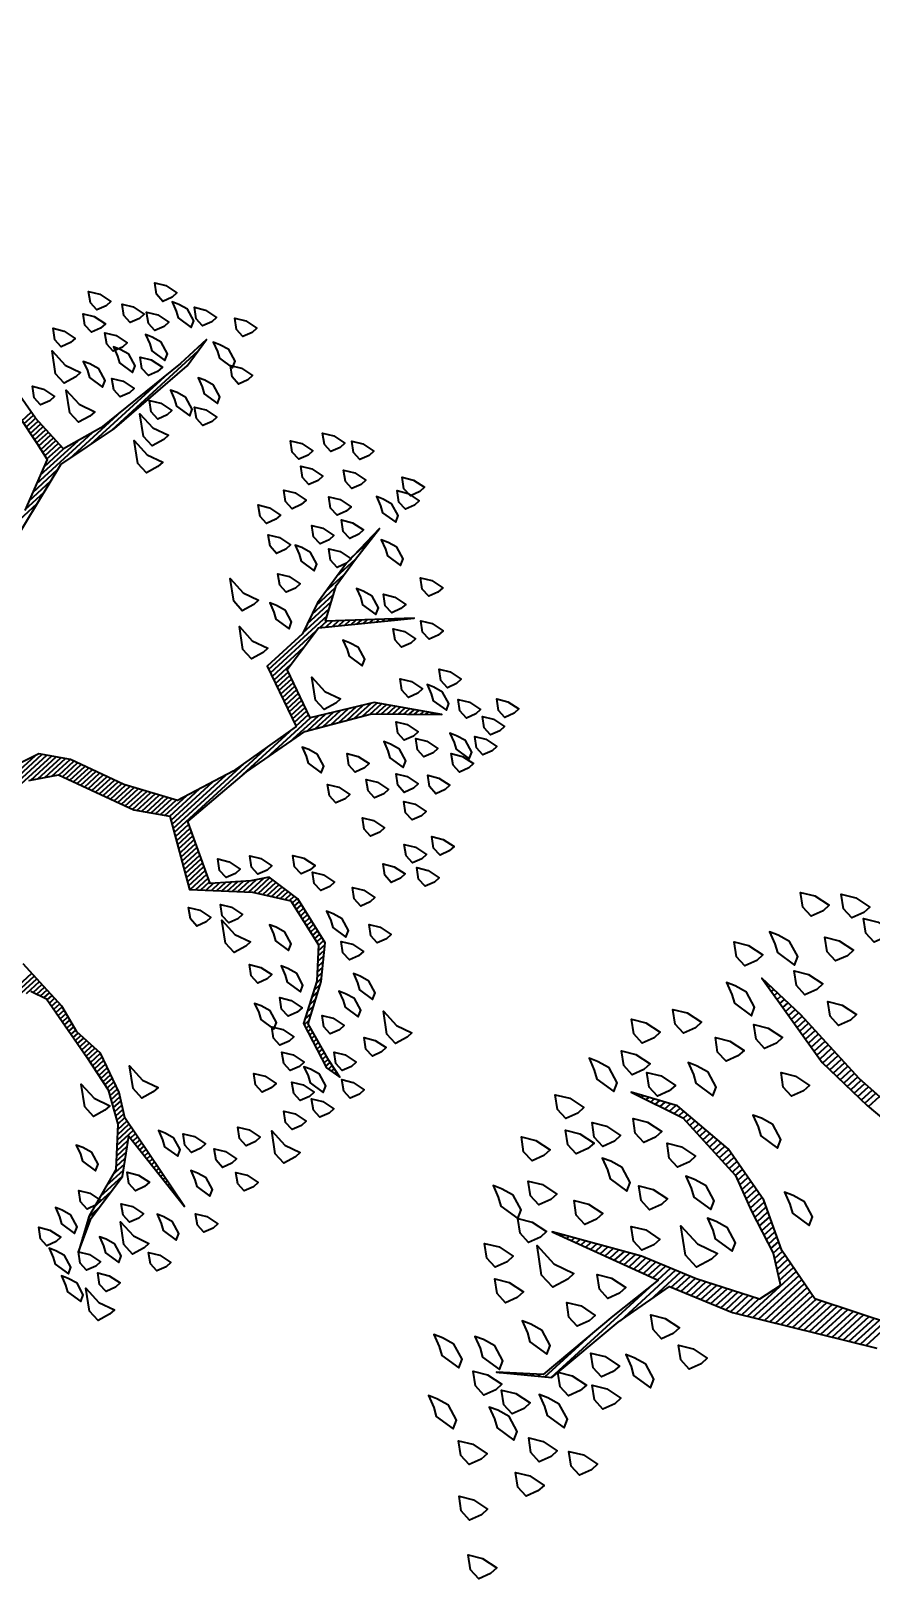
# Model space of a CAD drawing. Header units: metres. Extents: x 2 to 659295185, y -28 to 1124222152.
# Drawn here: x 654978.5 to 654989.59, y 1123113.89 to 1123134.5 of the extents above; entities that cross this region are included whole.
import ezdxf

# ---------------------------------------------------------------- set-up
doc = ezdxf.new("R2010")
doc.units = ezdxf.units.M
doc.header["$MEASUREMENT"] = 0
doc.layers.get('0').update_dxf_attribs({"linetype": 'CONTINUOUS'})
doc.layers.add('Arboles', color=3, linetype='CONTINUOUS')
doc.layers.add('LIMITE 2017 IGVSB', color=7, linetype='CONTINUOUS', lineweight=120)
doc.styles.get("Standard").update_dxf_attribs({"font": 'tahoma.ttf'})
doc.dimstyles.new('ISO-25', dxfattribs={"dimtxt": 2.5, "dimasz": 2.5, "dimexe": 1.25, "dimexo": 0.625, "dimtad": 1, "dimtxsty": 'Standard', "dimcen": 2.5, "dimadec": 0, "dimazin": 0, "dimtfac": 1, "dimtmove": 0, "dimatfit": 3, "dimfxl": 1, "dimarcsym": 0})

# ---------------------------------------------------------------- blocks, each defined once
blk = doc.blocks.new('*X2402')
at = {"color": 0}
for p, q in [((17.5775, 17.92), (17.578, 17.92)), ((17.5814, 17.91), (17.584, 17.91)), ((17.5852, 17.9), (17.59, 17.9)), ((17.9321, 17.9), (17.9348, 17.9)), ((17.9333, 17.91), (17.9341, 17.91)), ((17.5891, 17.89), (17.596, 17.89)), ((17.5929, 17.88), (17.602, 17.88)), ((17.5967, 17.87), (17.608, 17.87)), ((17.9285, 17.87), (17.9371, 17.87)), ((17.9297, 17.88), (17.9364, 17.88)), ((17.9309, 17.89), (17.9356, 17.89)), ((17.6006, 17.86), (17.614, 17.86)), ((17.6044, 17.85), (17.62, 17.85)), ((17.6083, 17.84), (17.626, 17.84)), ((17.6121, 17.83), (17.6285, 17.83)), ((17.9237, 17.83), (17.9402, 17.83)), ((17.9249, 17.84), (17.9395, 17.84)), ((17.9261, 17.85), (17.9387, 17.85)), ((17.9273, 17.86), (17.9379, 17.86)), ((17.2621, 17.82), (17.2622, 17.82)), ((17.2663, 17.81), (17.2685, 17.81)), ((17.2706, 17.8), (17.2748, 17.8)), ((17.616, 17.82), (17.6298, 17.82)), ((17.6191, 17.81), (17.631, 17.81)), ((17.6191, 17.8), (17.6323, 17.8)), ((17.9201, 17.8), (17.9423, 17.8)), ((17.9213, 17.81), (17.9418, 17.81)), ((17.9225, 17.82), (17.941, 17.82)), ((17.2748, 17.79), (17.2811, 17.79)), ((17.279, 17.78), (17.2874, 17.78)), ((17.2832, 17.77), (17.2937, 17.77)), ((17.6191, 17.79), (17.6335, 17.79)), ((17.6191, 17.78), (17.6348, 17.78)), ((17.6191, 17.77), (17.636, 17.77)), ((17.9165, 17.77), (17.9423, 17.77)), ((17.9177, 17.78), (17.9423, 17.78)), ((17.9189, 17.79), (17.9423, 17.79)), ((17.2875, 17.76), (17.3001, 17.76)), ((17.2917, 17.75), (17.3064, 17.75)), ((17.2959, 17.74), (17.3127, 17.74)), ((17.6191, 17.76), (17.6373, 17.76)), ((17.6191, 17.75), (17.6385, 17.75)), ((17.6191, 17.74), (17.6398, 17.74)), ((17.9129, 17.74), (17.9423, 17.74)), ((17.9141, 17.75), (17.9423, 17.75)), ((17.9153, 17.76), (17.9423, 17.76)), ((17.3002, 17.73), (17.319, 17.73)), ((17.3044, 17.72), (17.3253, 17.72)), ((17.3086, 17.71), (17.3316, 17.71)), ((17.3129, 17.7), (17.3379, 17.7)), ((17.6191, 17.73), (17.641, 17.73)), ((17.6191, 17.72), (17.6423, 17.72)), ((17.6191, 17.71), (17.6435, 17.71)), ((17.6191, 17.7), (17.6445, 17.7)), ((17.9083, 17.7), (17.9423, 17.7)), ((17.9093, 17.71), (17.9423, 17.71)), ((17.9105, 17.72), (17.9423, 17.72)), ((17.9117, 17.73), (17.9423, 17.73)), ((16.9852, 17.68), (16.9856, 17.68)), ((16.9942, 17.67), (16.9956, 17.67)), ((17.3171, 17.69), (17.3443, 17.69)), ((17.3213, 17.68), (17.3506, 17.68)), ((17.3256, 17.67), (17.3569, 17.67)), ((17.6191, 17.69), (17.6431, 17.69)), ((17.6191, 17.68), (17.6418, 17.68)), ((17.6191, 17.67), (17.6405, 17.67)), ((17.909, 17.69), (17.9423, 17.69)), ((17.9097, 17.68), (17.9423, 17.68)), ((17.9103, 17.67), (17.9423, 17.67)), ((17.0032, 17.66), (17.0056, 17.66)), ((17.0122, 17.65), (17.0156, 17.65)), ((17.0212, 17.64), (17.0256, 17.64)), ((17.3298, 17.66), (17.3632, 17.66)), ((17.334, 17.65), (17.368, 17.65)), ((17.3382, 17.64), (17.3727, 17.64)), ((17.6157, 17.64), (17.6365, 17.64)), ((17.619, 17.65), (17.6378, 17.65)), ((17.6191, 17.66), (17.6391, 17.66)), ((17.911, 17.66), (17.9423, 17.66)), ((17.9117, 17.65), (17.9423, 17.65)), ((17.9123, 17.64), (17.9423, 17.64)), ((17.0302, 17.63), (17.0356, 17.63)), ((17.0392, 17.62), (17.0456, 17.62)), ((17.0482, 17.61), (17.1861, 17.61)), ((17.3425, 17.63), (17.3773, 17.63)), ((17.3467, 17.62), (17.3819, 17.62)), ((17.3509, 17.61), (17.3865, 17.61)), ((17.6057, 17.61), (17.6325, 17.61)), ((17.6091, 17.62), (17.6338, 17.62)), ((17.6124, 17.63), (17.6351, 17.63)), ((17.913, 17.63), (17.9423, 17.63)), ((17.9137, 17.62), (17.9428, 17.62)), ((17.9143, 17.61), (17.9438, 17.61)), ((17.0572, 17.6), (17.3444, 17.6)), ((17.2417, 17.59), (17.3957, 17.59)), ((17.3167, 17.58), (17.4003, 17.58)), ((17.3552, 17.6), (17.3911, 17.6)), ((17.5957, 17.58), (17.6285, 17.58)), ((17.5991, 17.59), (17.6298, 17.59)), ((17.6024, 17.6), (17.6311, 17.6)), ((17.915, 17.6), (17.9448, 17.6)), ((17.9157, 17.59), (17.9459, 17.59)), ((17.9163, 17.58), (17.9469, 17.58)), ((17.3657, 17.57), (17.405, 17.57)), ((17.3704, 17.56), (17.4096, 17.56)), ((17.3751, 17.55), (17.4142, 17.55)), ((17.3797, 17.54), (17.4197, 17.54)), ((17.5844, 17.54), (17.6136, 17.54)), ((17.5872, 17.55), (17.6178, 17.55)), ((17.5899, 17.56), (17.6219, 17.56)), ((17.5926, 17.57), (17.6261, 17.57)), ((17.9172, 17.57), (17.9479, 17.57)), ((17.3844, 17.53), (17.4254, 17.53)), ((17.3891, 17.52), (17.4311, 17.52)), ((17.3937, 17.51), (17.4369, 17.51)), ((17.5762, 17.51), (17.6011, 17.51)), ((17.579, 17.52), (17.6053, 17.52)), ((17.5817, 17.53), (17.6094, 17.53)), ((17.3984, 17.5), (17.4426, 17.5)), ((17.4031, 17.49), (17.4483, 17.49)), ((17.4077, 17.48), (17.454, 17.48)), ((17.568, 17.48), (17.5886, 17.48)), ((17.5708, 17.49), (17.5928, 17.49)), ((17.5735, 17.5), (17.5969, 17.5)), ((17.4124, 17.47), (17.4597, 17.47)), ((17.4171, 17.46), (17.4654, 17.46)), ((17.4217, 17.45), (17.4711, 17.45)), ((17.5509, 17.45), (17.582, 17.45)), ((17.5566, 17.46), (17.5834, 17.46)), ((17.5623, 17.47), (17.5849, 17.47)), ((17.4276, 17.44), (17.4769, 17.44)), ((17.4343, 17.43), (17.4826, 17.43)), ((17.441, 17.42), (17.5777, 17.42)), ((17.4476, 17.41), (17.5763, 17.41)), ((17.5394, 17.43), (17.5792, 17.43)), ((17.5452, 17.44), (17.5806, 17.44)), ((17.4543, 17.4), (17.5749, 17.4)), ((17.461, 17.39), (17.5734, 17.39)), ((17.4676, 17.38), (17.572, 17.38)), ((17.4743, 17.37), (17.5706, 17.37)), ((17.481, 17.36), (17.5692, 17.36)), ((17.4876, 17.35), (17.5695, 17.35)), ((17.4943, 17.34), (17.5751, 17.34)), ((17.501, 17.33), (17.5807, 17.33)), ((17.5076, 17.32), (17.5862, 17.32)), ((17.5143, 17.31), (17.5918, 17.31)), ((17.521, 17.3), (17.5973, 17.3)), ((17.5276, 17.29), (17.6029, 17.29)), ((17.5343, 17.28), (17.6084, 17.28)), ((17.541, 17.27), (17.614, 17.27)), ((17.5476, 17.26), (17.6195, 17.26)), ((17.5543, 17.25), (17.6251, 17.25)), ((17.561, 17.24), (17.6307, 17.24)), ((17.5676, 17.23), (17.6362, 17.23)), ((17.5743, 17.22), (17.6418, 17.22)), ((17.581, 17.21), (17.6473, 17.21)), ((18.5726, 17.09), (18.6069, 17.09)), ((18.5742, 17.1), (18.6082, 17.1)), ((18.5679, 17.06), (18.6056, 17.06)), ((18.5695, 17.07), (18.6056, 17.07)), ((18.571, 17.08), (18.6056, 17.08)), ((18.5632, 17.03), (18.6056, 17.03)), ((18.5647, 17.04), (18.6056, 17.04)), ((18.5663, 17.05), (18.6056, 17.05)), ((18.5582, 17), (18.6056, 17)), ((18.5598, 17.01), (18.6056, 17.01)), ((18.5615, 17.02), (18.6056, 17.02)), ((18.5125, 16.96), (18.6485, 16.96)), ((18.5353, 16.97), (18.6056, 16.97)), ((18.5548, 16.98), (18.6056, 16.98)), ((18.5565, 16.99), (18.6056, 16.99)), ((18.4439, 16.93), (18.523, 16.93)), ((18.4668, 16.94), (18.5567, 16.94)), ((18.4896, 16.95), (18.6918, 16.95)), ((18.6009, 16.94), (18.7864, 16.94)), ((18.6675, 16.93), (18.9464, 16.93)), ((18.3608, 16.91), (18.4555, 16.91)), ((18.4211, 16.92), (18.4892, 16.92)), ((18.7342, 16.92), (19.0449, 16.92)), ((17.8145, 16.42), (18.0006, 16.42)), ((17.8617, 16.41), (18.0157, 16.41)), ((17.8916, 16.4), (18.0232, 16.4)), ((17.9216, 16.39), (18.0307, 16.39)), ((17.9473, 16.38), (18.0382, 16.38)), ((17.9633, 16.37), (18.0457, 16.37)), ((17.9793, 16.36), (18.0532, 16.36)), ((17.9953, 16.35), (18.0607, 16.35)), ((18.0106, 16.34), (18.0651, 16.34)), ((18.0147, 16.33), (18.0692, 16.33)), ((18.0189, 16.32), (18.0733, 16.32)), ((18.0231, 16.31), (18.0774, 16.31)), ((18.0272, 16.3), (18.0816, 16.3)), ((18.0314, 16.29), (18.0857, 16.29)), ((18.0356, 16.28), (18.0898, 16.28)), ((18.0397, 16.27), (18.0939, 16.27)), ((18.0439, 16.26), (18.098, 16.26)), ((18.0481, 16.25), (18.1021, 16.25)), ((18.0522, 16.24), (18.1063, 16.24)), ((18.0564, 16.23), (18.1104, 16.23)), ((18.0606, 16.22), (18.1145, 16.22)), ((18.8615, 16.22), (18.9295, 16.22)), ((18.9115, 16.23), (18.9795, 16.23)), ((18.9759, 16.24), (19.0395, 16.24)), ((18.0647, 16.21), (18.1186, 16.21)), ((18.0689, 16.2), (18.1236, 16.2)), ((18.0731, 16.19), (18.1296, 16.19)), ((18.7691, 16.19), (18.8563, 16.19)), ((18.7941, 16.2), (18.873, 16.2)), ((18.8191, 16.21), (18.8896, 16.21)), ((18.0772, 16.18), (18.1356, 16.18)), ((18.0814, 16.17), (18.1416, 16.17)), ((18.0856, 16.16), (18.1476, 16.16)), ((18.6084, 16.16), (18.7734, 16.16)), ((18.6114, 16.17), (18.823, 16.17)), ((18.7441, 16.18), (18.8396, 16.18)), ((18.7869, 16.16), (18.812, 16.16)), ((18.0897, 16.15), (18.1536, 16.15)), ((18.0939, 16.14), (18.1596, 16.14)), ((18.1004, 16.13), (18.1656, 16.13)), ((18.5994, 16.13), (18.6461, 16.13)), ((18.6024, 16.14), (18.6667, 16.14)), ((18.6054, 16.15), (18.7201, 16.15)), ((18.8002, 16.15), (18.8237, 16.15)), ((18.8135, 16.14), (18.8354, 16.14)), ((18.8269, 16.13), (18.847, 16.13)), ((18.1082, 16.12), (18.1716, 16.12)), ((18.116, 16.11), (18.1776, 16.11)), ((18.1237, 16.1), (18.1836, 16.1)), ((18.5904, 16.1), (18.6367, 16.1)), ((18.5934, 16.11), (18.6398, 16.11)), ((18.5964, 16.12), (18.6429, 16.12)), ((18.8402, 16.12), (18.8587, 16.12)), ((18.8535, 16.11), (18.8704, 16.11)), ((18.8669, 16.1), (18.882, 16.1)), ((18.1315, 16.09), (18.1896, 16.09)), ((18.1393, 16.08), (18.1956, 16.08)), ((18.1471, 16.07), (18.2239, 16.07)), ((18.1549, 16.06), (18.2619, 16.06)), ((18.5784, 16.06), (18.6242, 16.06)), ((18.5814, 16.07), (18.6273, 16.07)), ((18.5844, 16.08), (18.6304, 16.08)), ((18.5874, 16.09), (18.6336, 16.09)), ((18.8802, 16.09), (18.8937, 16.09)), ((18.8935, 16.08), (18.9054, 16.08)), ((18.9069, 16.07), (18.917, 16.07)), ((18.9202, 16.06), (18.9287, 16.06)), ((18.1392, 16.03), (18.3946, 16.03)), ((18.1444, 16.04), (18.3379, 16.04)), ((18.1497, 16.05), (18.2999, 16.05)), ((18.5694, 16.03), (18.6148, 16.03)), ((18.5724, 16.04), (18.6179, 16.04)), ((18.5754, 16.05), (18.6211, 16.05)), ((18.9335, 16.05), (18.9404, 16.05)), ((18.9469, 16.04), (18.952, 16.04)), ((18.9602, 16.03), (18.9637, 16.03)), ((17.4698, 16), (17.6021, 16)), ((18.1235, 16), (18.173, 16)), ((18.1287, 16.01), (18.1773, 16.01)), ((18.1339, 16.02), (18.4746, 16.02)), ((18.3591, 16.01), (18.5546, 16.01)), ((18.4501, 16), (18.6064, 16)), ((18.5634, 16.01), (18.6086, 16.01)), ((18.5664, 16.02), (18.6117, 16.02)), ((18.9735, 16.02), (18.9754, 16.02)), ((18.9869, 16.01), (18.987, 16.01)), ((17.4591, 15.99), (17.6021, 15.99)), ((17.5206, 15.98), (17.6021, 15.98)), ((17.5556, 15.97), (17.6021, 15.97)), ((18.1077, 15.97), (18.1604, 15.97)), ((18.113, 15.98), (18.1646, 15.98)), ((18.1182, 15.99), (18.1688, 15.99)), ((18.5234, 15.99), (18.6244, 15.99)), ((18.5781, 15.98), (18.6424, 15.98)), ((18.5971, 15.97), (18.6604, 15.97)), ((17.5707, 15.96), (17.6021, 15.96)), ((17.5747, 15.95), (17.6021, 15.95)), ((17.5787, 15.94), (17.6021, 15.94)), ((17.5827, 15.93), (17.6021, 15.93)), ((18.0868, 15.93), (18.1436, 15.93)), ((18.092, 15.94), (18.1478, 15.94)), ((18.0973, 15.95), (18.152, 15.95)), ((18.1025, 15.96), (18.1562, 15.96)), ((18.6161, 15.96), (18.6784, 15.96)), ((18.6351, 15.95), (18.6964, 15.95)), ((18.6541, 15.94), (18.7144, 15.94)), ((18.6731, 15.93), (18.7324, 15.93)), ((17.5819, 15.9), (17.6021, 15.9)), ((17.5832, 15.91), (17.6021, 15.91)), ((17.5846, 15.92), (17.6021, 15.92)), ((18.0711, 15.9), (18.1309, 15.9)), ((18.0763, 15.91), (18.1351, 15.91)), ((18.0816, 15.92), (18.1394, 15.92)), ((18.6921, 15.92), (18.7504, 15.92)), ((18.7111, 15.91), (18.7628, 15.91)), ((18.7301, 15.9), (18.7704, 15.9)), ((17.5778, 15.87), (17.5996, 15.87)), ((17.5791, 15.88), (17.6018, 15.88)), ((17.5805, 15.89), (17.6021, 15.89)), ((18.0627, 15.88), (18.1225, 15.88)), ((18.0658, 15.89), (18.1267, 15.89)), ((18.0727, 15.87), (18.1183, 15.87)), ((18.7421, 15.89), (18.7781, 15.89)), ((18.7528, 15.88), (18.7857, 15.88)), ((18.7634, 15.87), (18.7934, 15.87)), ((17.5737, 15.84), (17.5929, 15.84)), ((17.575, 15.85), (17.5951, 15.85)), ((17.5764, 15.86), (17.5974, 15.86)), ((18.0827, 15.86), (18.1141, 15.86)), ((18.0927, 15.85), (18.1197, 15.85)), ((18.1027, 15.84), (18.1322, 15.84)), ((18.7741, 15.86), (18.801, 15.86)), ((18.7848, 15.85), (18.8087, 15.85)), ((18.7954, 15.84), (18.8163, 15.84)), ((17.5696, 15.81), (17.5863, 15.81)), ((17.5709, 15.82), (17.5885, 15.82)), ((17.5723, 15.83), (17.5907, 15.83)), ((18.1127, 15.83), (18.1447, 15.83)), ((18.1227, 15.82), (18.1572, 15.82)), ((18.1327, 15.81), (18.1697, 15.81)), ((18.8061, 15.83), (18.824, 15.83)), ((18.8168, 15.82), (18.8316, 15.82)), ((18.8274, 15.81), (18.8393, 15.81)), ((17.5641, 15.77), (17.5886, 15.77)), ((17.5655, 15.78), (17.5876, 15.78)), ((17.5669, 15.79), (17.5866, 15.79)), ((17.5682, 15.8), (17.5856, 15.8)), ((18.1427, 15.8), (18.1822, 15.8)), ((18.1527, 15.79), (18.1947, 15.79)), ((18.1627, 15.78), (18.2105, 15.78)), ((18.1727, 15.77), (18.2271, 15.77)), ((18.8381, 15.8), (18.8469, 15.8)), ((18.8488, 15.79), (18.8545, 15.79)), ((18.8594, 15.78), (18.8622, 15.78)), ((17.56, 15.74), (17.5916, 15.74)), ((17.5614, 15.75), (17.5906, 15.75)), ((17.5628, 15.76), (17.5896, 15.76)), ((18.182, 15.76), (18.2403, 15.76)), ((18.189, 15.75), (18.2422, 15.75)), ((18.196, 15.74), (18.244, 15.74)), ((17.5551, 15.71), (17.5906, 15.71)), ((17.5568, 15.72), (17.5936, 15.72)), ((17.5585, 15.73), (17.5926, 15.73)), ((18.203, 15.73), (18.2458, 15.73)), ((18.21, 15.72), (18.2476, 15.72)), ((18.217, 15.71), (18.2494, 15.71)), ((17.5501, 15.68), (17.5814, 15.68)), ((17.5518, 15.69), (17.5844, 15.69)), ((17.5535, 15.7), (17.5875, 15.7)), ((18.224, 15.7), (18.2512, 15.7)), ((18.231, 15.69), (18.2531, 15.69)), ((18.238, 15.68), (18.2549, 15.68)), ((17.5435, 15.64), (17.5691, 15.64)), ((17.5451, 15.65), (17.5721, 15.65)), ((17.5468, 15.66), (17.5752, 15.66)), ((17.5485, 15.67), (17.5783, 15.67)), ((18.2329, 15.64), (18.2515, 15.64)), ((18.2348, 15.65), (18.2534, 15.65)), ((18.2367, 15.66), (18.2553, 15.66)), ((18.2385, 15.67), (18.2567, 15.67)), ((17.5302, 15.61), (17.5598, 15.61)), ((17.5352, 15.62), (17.5629, 15.62)), ((17.5402, 15.63), (17.566, 15.63)), ((18.2273, 15.61), (18.2459, 15.61)), ((18.2292, 15.62), (18.2478, 15.62)), ((18.231, 15.63), (18.2497, 15.63)), ((17.5152, 15.58), (17.5429, 15.58)), ((17.5202, 15.59), (17.5486, 15.59)), ((17.5252, 15.6), (17.5543, 15.6)), ((18.2217, 15.58), (18.2403, 15.58)), ((18.2235, 15.59), (18.2422, 15.59)), ((18.2254, 15.6), (18.244, 15.6)), ((17.5002, 15.55), (17.5257, 15.55)), ((17.5052, 15.56), (17.5315, 15.56)), ((17.5102, 15.57), (17.5372, 15.57)), ((18.216, 15.55), (18.2347, 15.55)), ((18.2179, 15.56), (18.2365, 15.56)), ((18.2198, 15.57), (18.2384, 15.57)), ((17.4703, 15.52), (17.5211, 15.52)), ((17.4803, 15.53), (17.5226, 15.53)), ((17.4903, 15.54), (17.5241, 15.54)), ((18.1932, 15.52), (18.2171, 15.52)), ((18.2032, 15.53), (18.2284, 15.53)), ((18.2132, 15.54), (18.2328, 15.54)), ((17.4303, 15.48), (17.4661, 15.48)), ((17.4403, 15.49), (17.4786, 15.49)), ((17.4503, 15.5), (17.4911, 15.5)), ((17.4603, 15.51), (17.5196, 15.51)), ((17.4981, 15.48), (17.515, 15.48)), ((17.4988, 15.49), (17.5165, 15.49)), ((17.4996, 15.5), (17.5181, 15.5)), ((18.1532, 15.48), (18.1721, 15.48)), ((18.1632, 15.49), (18.1834, 15.49)), ((18.1732, 15.5), (18.1946, 15.5)), ((18.1832, 15.51), (18.2059, 15.51)), ((17.368, 15.45), (17.4286, 15.45)), ((17.4, 15.46), (17.4411, 15.46)), ((17.4203, 15.47), (17.4536, 15.47)), ((17.496, 15.45), (17.5105, 15.45)), ((17.4967, 15.46), (17.512, 15.46)), ((17.4974, 15.47), (17.5135, 15.47)), ((18.1066, 15.45), (18.1297, 15.45)), ((18.1238, 15.46), (18.1468, 15.46)), ((18.1409, 15.47), (18.1609, 15.47)), ((17.2754, 15.42), (17.3128, 15.42)), ((17.304, 15.43), (17.3661, 15.43)), ((17.336, 15.44), (17.4161, 15.44)), ((17.4938, 15.42), (17.5059, 15.42)), ((17.4946, 15.43), (17.5074, 15.43)), ((17.4953, 15.44), (17.509, 15.44)), ((18.0552, 15.42), (18.0783, 15.42)), ((18.0723, 15.43), (18.0954, 15.43)), ((18.0895, 15.44), (18.1126, 15.44)), ((17.2254, 15.39), (17.2317, 15.39)), ((17.242, 15.4), (17.2517, 15.4)), ((17.2587, 15.41), (17.2717, 15.41)), ((17.4917, 15.39), (17.5014, 15.39)), ((17.4924, 15.4), (17.5029, 15.4)), ((17.4931, 15.41), (17.5044, 15.41)), ((18.038, 15.39), (18.0493, 15.39)), ((18.0407, 15.4), (18.0516, 15.4)), ((18.0433, 15.41), (18.0611, 15.41)), ((17.2087, 15.38), (17.2117, 15.38)), ((17.4896, 15.36), (17.4968, 15.36)), ((17.4903, 15.37), (17.4984, 15.37)), ((17.491, 15.38), (17.4999, 15.38)), ((18.03, 15.36), (18.0424, 15.36)), ((18.0327, 15.37), (18.0447, 15.37)), ((18.0353, 15.38), (18.047, 15.38)), ((17.4867, 15.32), (17.4908, 15.32)), ((17.4874, 15.33), (17.4923, 15.33)), ((17.4881, 15.34), (17.4938, 15.34)), ((17.4888, 15.35), (17.4953, 15.35)), ((18.0193, 15.32), (18.0332, 15.32)), ((18.022, 15.33), (18.0355, 15.33)), ((18.0247, 15.34), (18.0378, 15.34)), ((18.0273, 15.35), (18.0401, 15.35)), ((17.4846, 15.29), (17.4862, 15.29)), ((17.4853, 15.3), (17.4877, 15.3)), ((17.486, 15.31), (17.4893, 15.31)), ((18.0113, 15.29), (18.0265, 15.29)), ((18.014, 15.3), (18.0286, 15.3)), ((18.0167, 15.31), (18.0309, 15.31)), ((17.4831, 15.27), (17.4832, 15.27)), ((17.4838, 15.28), (17.4847, 15.28)), ((18.0115, 15.28), (18.0249, 15.28)), ((18.0135, 15.27), (18.0232, 15.27)), ((18.0155, 15.26), (18.0215, 15.26)), ((18.0175, 15.25), (18.0199, 15.25))]:
    blk.add_line(p, q, dxfattribs=at)
blk = doc.blocks.new('ARBUSTO6')
at = {"layer": 'Arboles'}
for points in [[(-0.2769, 1.4579), (-0.3024, 1.4664), (-0.3024, 1.492), (-0.2854, 1.5175), (-0.2684, 1.492), (-0.2599, 1.4579)], [(-0.1919, 1.5005), (-0.2004, 1.4834), (-0.1919, 1.4409), (-0.1748, 1.4494), (-0.1663, 1.4834), (-0.1748, 1.509), (-0.1833, 1.526)], [(-0.0558, 1.4664), (-0.0813, 1.4749), (-0.0813, 1.5005), (-0.0643, 1.526), (-0.0473, 1.5005), (-0.0388, 1.4664)], [(-0.3874, 1.4409), (-0.413, 1.4494), (-0.413, 1.4749), (-0.3959, 1.5005), (-0.3789, 1.4749), (-0.3704, 1.4409)], [(-0.1153, 1.4324), (-0.1408, 1.4409), (-0.1408, 1.4664), (-0.1238, 1.492), (-0.1068, 1.4664), (-0.0983, 1.4324)], [(0.0207, 1.4239), (-0.0048, 1.4324), (-0.0048, 1.4579), (0.0122, 1.4834), (0.0293, 1.4579), (0.0378, 1.4239)], [(0.2078, 1.4409), (0.1823, 1.4494), (0.1823, 1.4749), (0.1993, 1.5005), (0.2163, 1.4749), (0.2248, 1.4409)], [(0.3779, 1.4239), (0.3524, 1.4324), (0.3524, 1.4579), (0.3694, 1.4834), (0.3864, 1.4579), (0.3949, 1.4239)], [(-0.515, 1.4409), (-0.5235, 1.4239), (-0.515, 1.3814), (-0.498, 1.3899), (-0.4895, 1.4239), (-0.498, 1.4494), (-0.5065, 1.4664)], [(-0.3109, 1.3899), (-0.3364, 1.3984), (-0.3364, 1.4239), (-0.3194, 1.4494), (-0.3024, 1.4239), (-0.2939, 1.3899)], [(0.1228, 1.4239), (0.1143, 1.4069), (0.1228, 1.3644), (0.1398, 1.3729), (0.1483, 1.4069), (0.1398, 1.4324), (0.1313, 1.4494)], [(0.2589, 1.4409), (0.2504, 1.4239), (0.2589, 1.3814), (0.2759, 1.3899), (0.2844, 1.4239), (0.2759, 1.4494), (0.2674, 1.4664)], [(-0.4385, 1.3644), (-0.464, 1.3729), (-0.464, 1.3984), (-0.447, 1.4239), (-0.43, 1.3984), (-0.4215, 1.3644)], [(-0.2599, 1.3644), (-0.2854, 1.3729), (-0.2854, 1.3984), (-0.2684, 1.4239), (-0.2514, 1.3984), (-0.2429, 1.3644)], [(-0.1068, 1.3644), (-0.1323, 1.3729), (-0.1323, 1.3984), (-0.1153, 1.4239), (-0.0983, 1.3984), (-0.0898, 1.3644)], [(0.4374, 1.3644), (0.4119, 1.3729), (0.4119, 1.3984), (0.4289, 1.4239), (0.4459, 1.3984), (0.4544, 1.3644)], [(-0.5915, 1.3304), (-0.617, 1.3389), (-0.617, 1.3644), (-0.6, 1.3899), (-0.583, 1.3644), (-0.5745, 1.3304)], [(-0.5065, 1.3219), (-0.532, 1.3304), (-0.532, 1.3559), (-0.515, 1.3814), (-0.498, 1.3559), (-0.4895, 1.3219)], [(-0.3109, 1.3304), (-0.3194, 1.3134), (-0.3109, 1.2708), (-0.2939, 1.2793), (-0.2854, 1.3134), (-0.2939, 1.3389), (-0.3024, 1.3559)], [(-0.1919, 1.3134), (-0.2174, 1.3219), (-0.2174, 1.3474), (-0.2004, 1.3729), (-0.1833, 1.3474), (-0.1748, 1.3134)], [(-0.0473, 1.3559), (-0.0558, 1.3389), (-0.0473, 1.2964), (-0.0303, 1.3049), (-0.0218, 1.3389), (-0.0303, 1.3644), (-0.0388, 1.3814)], [(0.0463, 1.3219), (0.0207, 1.3304), (0.0207, 1.3559), (0.0378, 1.3814), (0.0548, 1.3559), (0.0633, 1.3219)], [(0.2589, 1.3134), (0.2333, 1.3219), (0.2333, 1.3474), (0.2504, 1.3729), (0.2674, 1.3474), (0.2759, 1.3134)], [(0.3524, 1.3219), (0.3269, 1.3304), (0.3269, 1.3559), (0.3439, 1.3814), (0.3609, 1.3559), (0.3694, 1.3219)], [(0.4374, 1.2964), (0.4119, 1.3049), (0.4119, 1.3304), (0.4289, 1.3559), (0.4459, 1.3304), (0.4544, 1.2964)], [(-0.8126, 1.2964), (-0.8211, 1.2793), (-0.8126, 1.2368), (-0.7956, 1.2453), (-0.7871, 1.2793), (-0.7956, 1.3049), (-0.8041, 1.3219)], [(-0.6256, 1.2623), (-0.6511, 1.2708), (-0.6511, 1.2964), (-0.6341, 1.3219), (-0.617, 1.2964), (-0.6085, 1.2623)], [(-0.3959, 1.2708), (-0.4215, 1.2793), (-0.4215, 1.3049), (-0.4044, 1.3304), (-0.3874, 1.3049), (-0.3789, 1.2708)], [(0.1228, 1.2879), (0.0973, 1.2964), (0.0973, 1.3219), (0.1143, 1.3474), (0.1313, 1.3219), (0.1398, 1.2879)], [(-0.5235, 1.2198), (-0.5575, 1.2283), (-0.5575, 1.2623), (-0.5235, 1.3134), (-0.5235, 1.2623), (-0.5065, 1.2198)], [(-0.1748, 1.2283), (-0.2004, 1.2368), (-0.2004, 1.2623), (-0.1833, 1.2879), (-0.1663, 1.2623), (-0.1578, 1.2283)], [(-0.7531, 1.2368), (-0.7616, 1.2198), (-0.7531, 1.1773), (-0.7361, 1.1858), (-0.7276, 1.2198), (-0.7361, 1.2453), (-0.7446, 1.2623)], [(-0.2769, 1.2028), (-0.3024, 1.2113), (-0.3024, 1.2368), (-0.2854, 1.2623), (-0.2684, 1.2368), (-0.2599, 1.2028)], [(0.2674, 1.2198), (0.2418, 1.2283), (0.2418, 1.2538), (0.2589, 1.2793), (0.2759, 1.2538), (0.2844, 1.2198)], [(-0.9062, 1.2113), (-0.9147, 1.1943), (-0.9062, 1.1518), (-0.8892, 1.1603), (-0.8807, 1.1943), (-0.8892, 1.2198), (-0.8977, 1.2368)], [(0.0973, 1.1773), (0.0718, 1.1858), (0.0718, 1.2113), (0.0888, 1.2368), (0.1058, 1.2113), (0.1143, 1.1773)], [(-0.7871, 1.1518), (-0.8126, 1.1603), (-0.8126, 1.1858), (-0.7956, 1.2113), (-0.7786, 1.1858), (-0.7701, 1.1518)], [(-0.6596, 1.1943), (-0.6681, 1.1773), (-0.6596, 1.1348), (-0.6426, 1.1433), (-0.6341, 1.1773), (-0.6426, 1.2028), (-0.6511, 1.2198)], [(-0.3449, 1.1518), (-0.3704, 1.1603), (-0.3704, 1.1858), (-0.3534, 1.2113), (-0.3364, 1.1858), (-0.3279, 1.1518)], [(-0.2089, 1.1858), (-0.2174, 1.1688), (-0.2089, 1.1263), (-0.1919, 1.1348), (-0.1833, 1.1688), (-0.1919, 1.1943), (-0.2004, 1.2113)], [(-0.0218, 1.1858), (-0.0303, 1.1688), (-0.0218, 1.1263), (-0.0048, 1.1348), (0.0037, 1.1688), (-0.0048, 1.1943), (-0.0133, 1.2113)], [(-0.549, 1.1263), (-0.5745, 1.1348), (-0.5745, 1.1603), (-0.5575, 1.1858), (-0.5405, 1.1603), (-0.532, 1.1263)], [(-0.464, 1.1263), (-0.4895, 1.1348), (-0.4895, 1.1603), (-0.4725, 1.1858), (-0.4555, 1.1603), (-0.447, 1.1263)], [(-0.8296, 1.1093), (-0.8381, 1.0923), (-0.8296, 1.0497), (-0.8126, 1.0582), (-0.8041, 1.0923), (-0.8126, 1.1178), (-0.8211, 1.1348)], [(-0.7701, 1.0838), (-0.7956, 1.0923), (-0.7956, 1.1178), (-0.7786, 1.1433), (-0.7616, 1.1178), (-0.7531, 1.0838)], [(-0.2769, 1.0497), (-0.3109, 1.0582), (-0.3109, 1.0923), (-0.2769, 1.1433), (-0.2769, 1.0923), (-0.2599, 1.0497)], [(-0.9062, 1.0667), (-0.9317, 1.0753), (-0.9317, 1.1008), (-0.9147, 1.1263), (-0.8977, 1.1008), (-0.8892, 1.0667)], [(-0.2344, 1.0923), (-0.2429, 1.0753), (-0.2344, 1.0327), (-0.2174, 1.0412), (-0.2089, 1.0753), (-0.2174, 1.1008), (-0.2259, 1.1178)], [(-0.7361, 1.0582), (-0.7446, 1.0412), (-0.7361, 0.9987), (-0.7191, 1.0072), (-0.7106, 1.0412), (-0.7191, 1.0667), (-0.7276, 1.0838)], [(-0.6596, 1.0327), (-0.6851, 1.0412), (-0.6851, 1.0667), (-0.6681, 1.0923), (-0.6511, 1.0667), (-0.6426, 1.0327)], [(-0.583, 1.0157), (-0.6085, 1.0242), (-0.6085, 1.0497), (-0.5915, 1.0753), (-0.5745, 1.0497), (-0.566, 1.0157)], [(-0.9827, 0.9817), (-1.0082, 0.9902), (-1.0082, 1.0157), (-0.9912, 1.0412), (-0.9742, 1.0157), (-0.9657, 0.9817)], [(-0.7956, 0.9732), (-0.8211, 0.9817), (-0.8211, 1.0072), (-0.8041, 1.0327), (-0.7871, 1.0072), (-0.7786, 0.9732)], [(-0.4385, 0.9902), (-0.464, 0.9987), (-0.464, 1.0242), (-0.447, 1.0497), (-0.43, 1.0242), (-0.4215, 0.9902)], [(-0.0813, 1.0242), (-0.0898, 1.0072), (-0.0813, 0.9647), (-0.0643, 0.9732), (-0.0558, 1.0072), (-0.0643, 1.0327), (-0.0728, 1.0497)], [(-0.8637, 0.9392), (-0.8892, 0.9477), (-0.8892, 0.9732), (-0.8722, 0.9987), (-0.8552, 0.9732), (-0.8467, 0.9392)], [(-0.6256, 0.9647), (-0.6511, 0.9732), (-0.6511, 0.9987), (-0.6341, 1.0242), (-0.617, 0.9987), (-0.6085, 0.9647)], [(-0.549, 0.9987), (-0.5575, 0.9817), (-0.549, 0.9392), (-0.532, 0.9477), (-0.5235, 0.9817), (-0.532, 1.0072), (-0.5405, 1.0242)], [(-1.0507, 0.8797), (-1.0763, 0.8882), (-1.0763, 0.9137), (-1.0593, 0.9392), (-1.0422, 0.9137), (-1.0337, 0.8797)], [(-0.7531, 0.8967), (-0.7786, 0.9052), (-0.7786, 0.9307), (-0.7616, 0.9562), (-0.7446, 0.9307), (-0.7361, 0.8967)], [(-0.4385, 0.9052), (-0.464, 0.9137), (-0.464, 0.9392), (-0.447, 0.9647), (-0.43, 0.9392), (-0.4215, 0.9052)], [(1.0667, 0.6586), (1.0412, 0.6671), (1.0412, 0.6926), (1.0582, 0.7181), (1.0752, 0.6926), (1.0837, 0.6586)], [(1.2028, 0.6671), (1.1773, 0.6756), (1.1773, 0.7011), (1.1943, 0.7266), (1.2113, 0.7011), (1.2198, 0.6671)], [(1.1518, 0.633), (1.1263, 0.6415), (1.1263, 0.6671), (1.1433, 0.6926), (1.1603, 0.6671), (1.1688, 0.633)], [(1.0157, 0.582), (0.9817, 0.5905), (0.9817, 0.6245), (1.0157, 0.6756), (1.0157, 0.6245), (1.0327, 0.582)], [(0.9222, 0.582), (0.8967, 0.5905), (0.8967, 0.616), (0.9137, 0.6415), (0.9307, 0.616), (0.9392, 0.582)], [(1.1603, 0.5565), (1.1348, 0.565), (1.1348, 0.5905), (1.1518, 0.616), (1.1688, 0.5905), (1.1773, 0.5565)], [(1.2453, 0.582), (1.2198, 0.5905), (1.2198, 0.616), (1.2368, 0.6415), (1.2538, 0.616), (1.2623, 0.582)], [(1.3474, 0.565), (1.3218, 0.5735), (1.3218, 0.599), (1.3389, 0.6245), (1.3559, 0.599), (1.3644, 0.565)], [(1.0497, 0.5735), (1.0412, 0.5565), (1.0497, 0.514), (1.0667, 0.5225), (1.0752, 0.5565), (1.0667, 0.582), (1.0582, 0.599)], [(1.2793, 0.5225), (1.2538, 0.531), (1.2538, 0.5565), (1.2708, 0.582), (1.2878, 0.5565), (1.2963, 0.5225)], [(0.9732, 0.48), (0.9392, 0.4885), (0.9392, 0.5225), (0.9732, 0.5735), (0.9732, 0.5225), (0.9902, 0.48)], [(1.1348, 0.548), (1.1263, 0.531), (1.1348, 0.4885), (1.1518, 0.497), (1.1603, 0.531), (1.1518, 0.5565), (1.1433, 0.5735)], [(1.3304, 0.531), (1.3218, 0.514), (1.3304, 0.4715), (1.3474, 0.48), (1.3559, 0.514), (1.3474, 0.5395), (1.3389, 0.5565)], [(1.2198, 0.514), (1.2113, 0.497), (1.2198, 0.4545), (1.2368, 0.463), (1.2453, 0.497), (1.2368, 0.5225), (1.2283, 0.5395)], [(1.0922, 0.4545), (1.0667, 0.463), (1.0667, 0.4885), (1.0837, 0.514), (1.1007, 0.4885), (1.1092, 0.4545)], [(1.1858, 0.4459), (1.1603, 0.4545), (1.1603, 0.48), (1.1773, 0.5055), (1.1943, 0.48), (1.2028, 0.4459)], [(1.3814, 0.4459), (1.3559, 0.4545), (1.3559, 0.48), (1.3729, 0.5055), (1.3899, 0.48), (1.3984, 0.4459)], [(1.0752, 0.3014), (1.0412, 0.3099), (1.0412, 0.3439), (1.0752, 0.3949), (1.0752, 0.3439), (1.0922, 0.3014)], [(1.1263, 0.3439), (1.1007, 0.3524), (1.1007, 0.3779), (1.1178, 0.4034), (1.1348, 0.3779), (1.1433, 0.3439)], [(1.1688, 0.3609), (1.1603, 0.3439), (1.1688, 0.3014), (1.1858, 0.3099), (1.1943, 0.3439), (1.1858, 0.3694), (1.1773, 0.3864)], [(1.3389, 0.3779), (1.3304, 0.3609), (1.3389, 0.3184), (1.3559, 0.3269), (1.3644, 0.3609), (1.3559, 0.3864), (1.3474, 0.4034)], [(1.4409, 0.3524), (1.4154, 0.3609), (1.4154, 0.3864), (1.4324, 0.4119), (1.4494, 0.3864), (1.4579, 0.3524)], [(1.2453, 0.3354), (1.2368, 0.3184), (1.2453, 0.2759), (1.2623, 0.2844), (1.2708, 0.3184), (1.2623, 0.3439), (1.2538, 0.3609)], [(1.0157, 0.2589), (0.9817, 0.2674), (0.9817, 0.3014), (1.0157, 0.3524), (1.0157, 0.3014), (1.0327, 0.2589)], [(1.3474, 0.2674), (1.3218, 0.2759), (1.3218, 0.3014), (1.3389, 0.3269), (1.3559, 0.3014), (1.3644, 0.2674)], [(1.2028, 0.2504), (1.1773, 0.2589), (1.1773, 0.2844), (1.1943, 0.3099), (1.2113, 0.2844), (1.2198, 0.2504)], [(1.3304, 0.0122), (1.3048, 0.0207), (1.3048, 0.0463), (1.3218, 0.0718), (1.3389, 0.0463), (1.3474, 0.0122)], [(1.1518, -0.0558), (1.1263, -0.0473), (1.1263, -0.0218), (1.1433, 0.0037), (1.1603, -0.0218), (1.1688, -0.0558)], [(1.3048, -0.0558), (1.2793, -0.0473), (1.2793, -0.0218), (1.2963, 0.0037), (1.3133, -0.0218), (1.3218, -0.0558)], [(1.4069, -0.0303), (1.3814, -0.0218), (1.3814, 0.0037), (1.3984, 0.0292), (1.4154, 0.0037), (1.4239, -0.0303)], [(1.2283, -0.0728), (1.2028, -0.0643), (1.2028, -0.0388), (1.2198, -0.0133), (1.2368, -0.0388), (1.2453, -0.0728)], [(1.4494, -0.0983), (1.4239, -0.0898), (1.4239, -0.0643), (1.4409, -0.0388), (1.4579, -0.0643), (1.4664, -0.0983)], [(0.9562, -0.1834), (0.9222, -0.1748), (0.9222, -0.1408), (0.9562, -0.0898), (0.9562, -0.1408), (0.9732, -0.1834)], [(1.1178, -0.1323), (1.0922, -0.1238), (1.0922, -0.0983), (1.1092, -0.0728), (1.1263, -0.0983), (1.1348, -0.1323)], [(1.3814, -0.1408), (1.3559, -0.1323), (1.3559, -0.1068), (1.3729, -0.0813), (1.3899, -0.1068), (1.3984, -0.1408)], [(1.3048, -0.1663), (1.2793, -0.1578), (1.2793, -0.1323), (1.2963, -0.1068), (1.3133, -0.1323), (1.3218, -0.1663)], [(1.1348, -0.1663), (1.1263, -0.1834), (1.1348, -0.2259), (1.1518, -0.2174), (1.1603, -0.1834), (1.1518, -0.1578), (1.1433, -0.1408)], [(1.2198, -0.1919), (1.1943, -0.1834), (1.1943, -0.1578), (1.2113, -0.1323), (1.2283, -0.1578), (1.2368, -0.1919)], [(1.0667, -0.2259), (1.0412, -0.2174), (1.0412, -0.1919), (1.0582, -0.1663), (1.0752, -0.1919), (1.0837, -0.2259)], [(1.2878, -0.2344), (1.2623, -0.2259), (1.2623, -0.2004), (1.2793, -0.1748), (1.2963, -0.2004), (1.3048, -0.2344)], [(1.3814, -0.2174), (1.3729, -0.2344), (1.3814, -0.2769), (1.3984, -0.2684), (1.4069, -0.2344), (1.3984, -0.2089), (1.3899, -0.1919)], [(0.8881, -0.2939), (0.8541, -0.2854), (0.8541, -0.2514), (0.8881, -0.2004), (0.8881, -0.2514), (0.9052, -0.2939)], [(0.9817, -0.2344), (0.9732, -0.2514), (0.9817, -0.2939), (0.9987, -0.2854), (1.0072, -0.2514), (0.9987, -0.2259), (0.9902, -0.2089)], [(1.2113, -0.2684), (1.1858, -0.2599), (1.1858, -0.2344), (1.2028, -0.2089), (1.2198, -0.2344), (1.2283, -0.2684)], [(1.4494, -0.2769), (1.4239, -0.2684), (1.4239, -0.2429), (1.4409, -0.2174), (1.4579, -0.2429), (1.4664, -0.2769)], [(1.4834, -0.2599), (1.4579, -0.2514), (1.4579, -0.2259), (1.4749, -0.2004), (1.4919, -0.2259), (1.5004, -0.2599)], [(1.3133, -0.3109), (1.3048, -0.3279), (1.3133, -0.3704), (1.3304, -0.3619), (1.3389, -0.3279), (1.3304, -0.3024), (1.3218, -0.2854)], [(1.1773, -0.3619), (1.1688, -0.3789), (1.1773, -0.4215), (1.1943, -0.413), (1.2028, -0.3789), (1.1943, -0.3534), (1.1858, -0.3364)], [(1.0582, -0.4385), (1.0497, -0.4555), (1.0582, -0.498), (1.0752, -0.4895), (1.0837, -0.4555), (1.0752, -0.43), (1.0667, -0.413)], [(1.2368, -0.4555), (1.2113, -0.447), (1.2113, -0.4215), (1.2283, -0.396), (1.2453, -0.4215), (1.2538, -0.4555)], [(0.9392, -0.5235), (0.9052, -0.515), (0.9052, -0.481), (0.9392, -0.43), (0.9392, -0.481), (0.9562, -0.5235)], [(1.3389, -0.4895), (1.3133, -0.481), (1.3133, -0.4555), (1.3304, -0.43), (1.3474, -0.4555), (1.3559, -0.4895)], [(1.1943, -0.5405), (1.1688, -0.532), (1.1688, -0.5065), (1.1858, -0.481), (1.2028, -0.5065), (1.2113, -0.5405)], [(1.2623, -0.5745), (1.2368, -0.566), (1.2368, -0.5405), (1.2538, -0.515), (1.2708, -0.5405), (1.2793, -0.5745)], [(0.7861, -0.5745), (0.7776, -0.5915), (0.7861, -0.6341), (0.8031, -0.6256), (0.8116, -0.5915), (0.8031, -0.566), (0.7946, -0.549)], [(1.1178, -0.6511), (1.0922, -0.6426), (1.0922, -0.6171), (1.1092, -0.5915), (1.1263, -0.6171), (1.1348, -0.6511)], [(0.4374, -0.6766), (0.4119, -0.6681), (0.4119, -0.6426), (0.4289, -0.6171), (0.4459, -0.6426), (0.4544, -0.6766)], [(0.8796, -0.7021), (0.8541, -0.6936), (0.8541, -0.6681), (0.8711, -0.6426), (0.8881, -0.6681), (0.8967, -0.7021)], [(1.2113, -0.7021), (1.1858, -0.6936), (1.1858, -0.6681), (1.2028, -0.6426), (1.2198, -0.6681), (1.2283, -0.7021)], [(0.2929, -0.7191), (0.2674, -0.7106), (0.2674, -0.6851), (0.2844, -0.6596), (0.3014, -0.6851), (0.3099, -0.7191)], [(0.5055, -0.7276), (0.48, -0.7191), (0.48, -0.6936), (0.497, -0.6681), (0.514, -0.6936), (0.5225, -0.7276)], [(0.7861, -0.7276), (0.7606, -0.7191), (0.7606, -0.6936), (0.7776, -0.6681), (0.7946, -0.6936), (0.8031, -0.7276)], [(1.0327, -0.7276), (1.0072, -0.7191), (1.0072, -0.6936), (1.0242, -0.6681), (1.0412, -0.6936), (1.0497, -0.7276)], [(1.1433, -0.6766), (1.1348, -0.6936), (1.1433, -0.7361), (1.1603, -0.7276), (1.1688, -0.6936), (1.1603, -0.6681), (1.1518, -0.6511)], [(0.9562, -0.7106), (0.9477, -0.7276), (0.9562, -0.7701), (0.9732, -0.7616), (0.9817, -0.7276), (0.9732, -0.7021), (0.9647, -0.6851)], [(0.3609, -0.7701), (0.3354, -0.7616), (0.3354, -0.7361), (0.3524, -0.7106), (0.3694, -0.7361), (0.3779, -0.7701)], [(0.8711, -0.7871), (0.8456, -0.7786), (0.8456, -0.7531), (0.8626, -0.7276), (0.8796, -0.7531), (0.8881, -0.7871)], [(1.0412, -0.7956), (1.0157, -0.7871), (1.0157, -0.7616), (1.0327, -0.7361), (1.0497, -0.7616), (1.0582, -0.7956)], [(1.1943, -0.7956), (1.1688, -0.7871), (1.1688, -0.7616), (1.1858, -0.7361), (1.2028, -0.7616), (1.2113, -0.7956)], [(0.3269, -0.8382), (0.2929, -0.8297), (0.2929, -0.7956), (0.3269, -0.7446), (0.3269, -0.7956), (0.3439, -0.8382)], [(0.5905, -0.8042), (0.565, -0.7956), (0.565, -0.7701), (0.582, -0.7446), (0.599, -0.7701), (0.6075, -0.8042)], [(0.9392, -0.8297), (0.9137, -0.8212), (0.9137, -0.7956), (0.9307, -0.7701), (0.9477, -0.7956), (0.9562, -0.8297)], [(0.7946, -0.8552), (0.7691, -0.8467), (0.7691, -0.8212), (0.7861, -0.7956), (0.8031, -0.8212), (0.8116, -0.8552)], [(1.1007, -0.8127), (1.0922, -0.8297), (1.1007, -0.8722), (1.1178, -0.8637), (1.1263, -0.8297), (1.1178, -0.8042), (1.1092, -0.7871)], [(1.2708, -0.8637), (1.2453, -0.8552), (1.2453, -0.8297), (1.2623, -0.8042), (1.2793, -0.8297), (1.2878, -0.8637)], [(-0.2429, -0.9062), (-0.2769, -0.8977), (-0.2769, -0.8637), (-0.2429, -0.8127), (-0.2429, -0.8637), (-0.2259, -0.9062)], [(0.599, -0.8722), (0.5735, -0.8637), (0.5735, -0.8382), (0.5905, -0.8127), (0.6075, -0.8382), (0.616, -0.8722)], [(0.9987, -0.8892), (0.9732, -0.8807), (0.9732, -0.8552), (0.9902, -0.8297), (1.0072, -0.8552), (1.0157, -0.8892)], [(1.0837, -0.8892), (1.0582, -0.8807), (1.0582, -0.8552), (1.0752, -0.8297), (1.0922, -0.8552), (1.1007, -0.8892)], [(1.2113, -0.8722), (1.1858, -0.8637), (1.1858, -0.8382), (1.2028, -0.8127), (1.2198, -0.8382), (1.2283, -0.8722)], [(-0.1153, -0.9572), (-0.1493, -0.9487), (-0.1493, -0.9147), (-0.1153, -0.8637), (-0.1153, -0.9147), (-0.0983, -0.9572)], [(0.4034, -0.8637), (0.3949, -0.8807), (0.4034, -0.9232), (0.4204, -0.9147), (0.4289, -0.8807), (0.4204, -0.8552), (0.4119, -0.8382)], [(0.9052, -0.8977), (0.8796, -0.8892), (0.8796, -0.8637), (0.8967, -0.8382), (0.9137, -0.8637), (0.9222, -0.8977)], [(1.1603, -0.8977), (1.1348, -0.8892), (1.1348, -0.8637), (1.1518, -0.8382), (1.1688, -0.8637), (1.1773, -0.8977)], [(0.3099, -0.9402), (0.2844, -0.9317), (0.2844, -0.9062), (0.3014, -0.8807), (0.3184, -0.9062), (0.3269, -0.9402)], [(-0.3704, -0.9487), (-0.3789, -0.9657), (-0.3704, -1.0082), (-0.3534, -0.9997), (-0.3449, -0.9657), (-0.3534, -0.9402), (-0.3619, -0.9232)], [(0.5395, -0.9402), (0.531, -0.9572), (0.5395, -0.9997), (0.5565, -0.9912), (0.565, -0.9572), (0.5565, -0.9317), (0.548, -0.9147)], [(0.65, -0.9742), (0.6245, -0.9657), (0.6245, -0.9402), (0.6415, -0.9147), (0.6585, -0.9402), (0.667, -0.9742)], [(0.7521, -0.9827), (0.7266, -0.9742), (0.7266, -0.9487), (0.7436, -0.9232), (0.7606, -0.9487), (0.7691, -0.9827)], [(0.8286, -0.9827), (0.8031, -0.9742), (0.8031, -0.9487), (0.8201, -0.9232), (0.8371, -0.9487), (0.8456, -0.9827)], [(0.3524, -0.9657), (0.3439, -0.9827), (0.3524, -1.0253), (0.3694, -1.0168), (0.3779, -0.9827), (0.3694, -0.9572), (0.3609, -0.9402)], [(0.8967, -1.0168), (0.8711, -1.0082), (0.8711, -0.9827), (0.8881, -0.9572), (0.9052, -0.9827), (0.9137, -1.0168)], [(0.2333, -0.9912), (0.2248, -1.0082), (0.2333, -1.0508), (0.2504, -1.0423), (0.2589, -1.0082), (0.2504, -0.9827), (0.2418, -0.9657)], [(0.8116, -1.0508), (0.7861, -1.0423), (0.7861, -1.0168), (0.8031, -0.9912), (0.8201, -1.0168), (0.8286, -1.0508)], [(-0.5745, -1.0763), (-0.6, -1.0678), (-0.6, -1.0423), (-0.583, -1.0168), (-0.566, -1.0423), (-0.5575, -1.0763)], [(-0.5235, -1.0338), (-0.532, -1.0508), (-0.5235, -1.0933), (-0.5065, -1.0848), (-0.498, -1.0508), (-0.5065, -1.0253), (-0.515, -1.0082)], [(-0.43, -1.0763), (-0.4555, -1.0678), (-0.4555, -1.0423), (-0.4385, -1.0168), (-0.4215, -1.0423), (-0.413, -1.0763)], [(0.3099, -1.0593), (0.2844, -1.0508), (0.2844, -1.0253), (0.3014, -0.9997), (0.3184, -1.0253), (0.3269, -1.0593)], [(0.531, -1.0593), (0.5055, -1.0508), (0.5055, -1.0253), (0.5225, -0.9997), (0.5395, -1.0253), (0.548, -1.0593)], [(0.616, -1.0763), (0.5905, -1.0678), (0.5905, -1.0423), (0.6075, -1.0168), (0.6245, -1.0423), (0.633, -1.0763)], [(-0.1833, -1.0678), (-0.1919, -1.0848), (-0.1833, -1.1273), (-0.1663, -1.1188), (-0.1578, -1.0848), (-0.1663, -1.0593), (-0.1748, -1.0423)], [(0.2418, -1.1018), (0.2163, -1.0933), (0.2163, -1.0678), (0.2333, -1.0423), (0.2504, -1.0678), (0.2589, -1.1018)], [(-0.6085, -1.1018), (-0.617, -1.1188), (-0.6085, -1.1613), (-0.5915, -1.1528), (-0.583, -1.1188), (-0.5915, -1.0933), (-0.6, -1.0763)], [(-0.3024, -1.1273), (-0.3279, -1.1188), (-0.3279, -1.0933), (-0.3109, -1.0678), (-0.2939, -1.0933), (-0.2854, -1.1273)], [(-0.1238, -1.1528), (-0.1493, -1.1443), (-0.1493, -1.1188), (-0.1323, -1.0933), (-0.1153, -1.1188), (-0.1068, -1.1528)], [(0.4204, -1.1188), (0.4119, -1.1358), (0.4204, -1.1783), (0.4374, -1.1698), (0.4459, -1.1358), (0.4374, -1.1103), (0.4289, -1.0933)], [(0.48, -1.1103), (0.4715, -1.1273), (0.48, -1.1698), (0.497, -1.1613), (0.5055, -1.1273), (0.497, -1.1018), (0.4885, -1.0848)], [(-0.3704, -1.1783), (-0.3959, -1.1698), (-0.3959, -1.1443), (-0.3789, -1.1188), (-0.3619, -1.1443), (-0.3534, -1.1783)], [(0.1228, -1.1613), (0.0973, -1.1528), (0.0973, -1.1273), (0.1143, -1.1018), (0.1313, -1.1273), (0.1398, -1.1613)], [(0.2163, -1.1698), (0.1908, -1.1613), (0.1908, -1.1358), (0.2078, -1.1103), (0.2248, -1.1358), (0.2333, -1.1698)], [(0.3609, -1.1698), (0.3354, -1.1613), (0.3354, -1.1358), (0.3524, -1.1103), (0.3694, -1.1358), (0.3779, -1.1698)], [(-0.6341, -1.1783), (-0.6426, -1.1953), (-0.6341, -1.2379), (-0.617, -1.2294), (-0.6085, -1.1953), (-0.617, -1.1698), (-0.6256, -1.1528)], [(-0.5405, -1.1953), (-0.566, -1.1868), (-0.566, -1.1613), (-0.549, -1.1358), (-0.532, -1.1613), (-0.5235, -1.1953)], [(-0.4895, -1.1698), (-0.498, -1.1868), (-0.4895, -1.2294), (-0.4725, -1.2209), (-0.464, -1.1868), (-0.4725, -1.1613), (-0.481, -1.1443)], [(-0.413, -1.2464), (-0.447, -1.2379), (-0.447, -1.2038), (-0.413, -1.1528), (-0.413, -1.2038), (-0.3959, -1.2464)], [(-0.1919, -1.2038), (-0.2004, -1.2209), (-0.1919, -1.2634), (-0.1748, -1.2549), (-0.1663, -1.2209), (-0.1748, -1.1953), (-0.1833, -1.1783)], [(-0.0898, -1.2379), (-0.1153, -1.2294), (-0.1153, -1.2038), (-0.0983, -1.1783), (-0.0813, -1.2038), (-0.0728, -1.2379)], [(-0.0048, -1.2379), (-0.0303, -1.2294), (-0.0303, -1.2038), (-0.0133, -1.1783), (0.0037, -1.2038), (0.0122, -1.2379)], [(0.1823, -1.2464), (0.1568, -1.2379), (0.1568, -1.2123), (0.1738, -1.1868), (0.1908, -1.2123), (0.1993, -1.2464)], [(0.2163, -1.2038), (0.2078, -1.2209), (0.2163, -1.2634), (0.2333, -1.2549), (0.2418, -1.2209), (0.2333, -1.1953), (0.2248, -1.1783)], [(-0.6, -1.3144), (-0.6341, -1.3059), (-0.6341, -1.2719), (-0.6, -1.2209), (-0.6, -1.2719), (-0.583, -1.3144)], [(-0.5405, -1.2719), (-0.566, -1.2634), (-0.566, -1.2379), (-0.549, -1.2123), (-0.532, -1.2379), (-0.5235, -1.2719)], [(-0.3364, -1.2294), (-0.3449, -1.2464), (-0.3364, -1.2889), (-0.3194, -1.2804), (-0.3109, -1.2464), (-0.3194, -1.2209), (-0.3279, -1.2038)], [(0.3184, -1.2634), (0.2929, -1.2549), (0.2929, -1.2294), (0.3099, -1.2038), (0.3269, -1.2294), (0.3354, -1.2634)], [(0.48, -1.3059), (0.4459, -1.2974), (0.4459, -1.2634), (0.48, -1.2123), (0.48, -1.2634), (0.497, -1.3059)], [(0.0463, -1.3399), (0.0122, -1.3314), (0.0122, -1.2974), (0.0463, -1.2464), (0.0463, -1.2974), (0.0633, -1.3399)], [(0.1143, -1.2889), (0.0888, -1.2804), (0.0888, -1.2549), (0.1058, -1.2294), (0.1228, -1.2549), (0.1313, -1.2889)], [(0.1908, -1.3144), (0.1653, -1.3059), (0.1653, -1.2804), (0.1823, -1.2549), (0.1993, -1.2804), (0.2078, -1.3144)], [(0.4034, -1.2889), (0.3779, -1.2804), (0.3779, -1.2549), (0.3949, -1.2294), (0.4119, -1.2549), (0.4204, -1.2889)], [(-0.4044, -1.3229), (-0.43, -1.3144), (-0.43, -1.2889), (-0.413, -1.2634), (-0.3959, -1.2889), (-0.3874, -1.3229)], [(-0.2429, -1.3314), (-0.2684, -1.3229), (-0.2684, -1.2974), (-0.2514, -1.2719), (-0.2344, -1.2974), (-0.2259, -1.3314)], [(-0.0898, -1.3229), (-0.1153, -1.3144), (-0.1153, -1.2889), (-0.0983, -1.2634), (-0.0813, -1.2889), (-0.0728, -1.3229)], [(0.2844, -1.3314), (0.2589, -1.3229), (0.2589, -1.2974), (0.2759, -1.2719), (0.2929, -1.2974), (0.3014, -1.3314)]]:
    blk.add_lwpolyline(points, close=True, dxfattribs=at)
at = {"layer": 'Arboles', "color": 7}
for points in [[(-0.1748, -0.5405), (-0.1578, -0.583), (-0.1833, -0.7701), (-0.2004, -0.8722), (-0.2429, -0.9572), (-0.3279, -1.0423), (-0.464, -1.0848), (-0.549, -1.1358), (-0.464, -1.0933), (-0.3279, -1.0678), (-0.2429, -0.9997), (-0.2599, -1.2379), (-0.2174, -0.9572), (-0.1833, -0.8977), (-0.1493, -0.7871), (-0.1578, -0.7021), (-0.1408, -0.6256), (-0.1408, -0.5405), (-0.1408, -0.4725)], [(0.1993, -0.1238), (0.2674, -0.1663), (0.3524, -0.3704), (0.4119, -0.447), (0.3184, -0.6256), (0.4374, -0.7446), (0.497, -0.8297), (0.4715, -0.9657), (0.4034, -1.0338), (0.3014, -1.0933), (0.2674, -1.2209), (0.2759, -1.2634), (0.2844, -1.2123), (0.3099, -1.1018), (0.4119, -1.0423), (0.4885, -0.9742), (0.514, -0.8382), (0.497, -0.7446), (0.4544, -0.7191), (0.3694, -0.6511), (0.4374, -0.4895), (0.6415, -0.498), (0.8286, -0.5235), (0.9902, -0.6086), (1.1263, -0.7361), (1.0157, -0.5915), (0.8626, -0.5065), (0.9052, -0.3704), (1.0412, -0.3449), (1.2453, -0.498), (1.0667, -0.3449), (1.1518, -0.2939), (1.2368, -0.2769), (1.3389, -0.2599), (1.2113, -0.2684), (1.0837, -0.2939), (0.9987, -0.3279), (0.8711, -0.3279), (0.8201, -0.498), (0.616, -0.4725), (0.4544, -0.43), (0.3779, -0.3024), (0.3184, -0.1578), (0.2674, -0.0898), (0.1228, -0.0473)], [(0.599, 0.3694), (0.8286, 0.4374), (0.9987, 0.4119), (1.2538, 0.4034), (1.3389, 0.4204), (1.2453, 0.4204), (0.9732, 0.4374), (0.8626, 0.463), (0.8626, 0.5735), (0.8796, 0.7011)], [(0.8456, 0.6841), (0.8201, 0.5225), (0.8116, 0.4715), (0.6755, 0.4119)], [(0.2248, 0.8712), (0.1993, 1.1178), (0.1993, 1.2964), (0.1908, 1.4069), (0.1653, 1.1943), (0.1738, 1.0667), (0.1993, 0.8712)], [(-0.0898, 0.6926), (-0.1748, 0.8456), (-0.1578, 0.9647), (-0.1153, 1.0667), (-0.0983, 1.1943), (-0.1153, 1.3304), (-0.1663, 1.4154), (-0.1238, 1.3049), (-0.1238, 1.1433), (-0.1493, 1.0667), (-0.1748, 0.9732), (-0.2089, 0.9137), (-0.2599, 0.9222), (-0.3279, 1.0412), (-0.3789, 1.1518), (-0.481, 1.3134), (-0.3874, 1.0923), (-0.5065, 1.1008), (-0.6936, 1.1093), (-0.7616, 1.1773), (-0.6851, 1.0923), (-0.5065, 1.0838), (-0.3789, 1.0667), (-0.3194, 0.9392), (-0.1493, 0.6841)]]:
    blk.add_lwpolyline(points, dxfattribs=at)
at = {"layer": 'Arboles'}
blk.add_blockref('*X2402', (-17.7429, -16.5069), dxfattribs=at)
blk = doc.blocks.new('*D2459')
at = {"layer": 'LIMITE 2017 IGVSB', "color": 0, "lineweight": -2, "transparency": 16777216}
for p, q in [((654864.552, 1123147.5), (654865.625, 1123150.796)), ((654867.616, 1123148.834), (654941.031, 1123124.932)), ((655015, 1123100.85), (654947.081, 1123122.962)), ((655016.691, 1123097.968), (655017.764, 1123101.264))]:
    blk.add_line(p, q, dxfattribs=at)
at = {"layer": 'LIMITE 2017 IGVSB', "color": 0, "lineweight": 0, "transparency": 16777216}
for points in [[(654867.745, 1123149.23), (654867.487, 1123148.438), (654865.238, 1123149.608)], [(655015.129, 1123101.246), (655014.871, 1123100.453), (655017.378, 1123100.076)]]:
    blk.add_solid(points, dxfattribs=at)
at = {"layer": 'LIMITE 2017 IGVSB', "color": 0, "lineweight": 0, "transparency": 16777216, "insert": (654944.054, 1123123.943), "char_height": 2.5, "attachment_point": 5, "rotation": 341.9662}
blk.add_mtext('160', dxfattribs=at)

msp = doc.modelspace()

# ---------------------------------------------------------------- block references
at = {"layer": 'Arboles'}
for p, xscale, yscale, zscale, rotation in [((654977.3256, 1123124.3869), 4.970845546094592, 4.970845546094592, 4.970845546094592, 42.49660342024684), ((654993.3376, 1123114.5238), 6.402943756504054, 6.402943756504054, 6.402943756504054, 42.49660342024685)]:
    msp.add_blockref('ARBUSTO6', p, dxfattribs=dict(at, xscale=xscale, yscale=yscale, zscale=zscale, rotation=rotation))

# ---------------------------------------------------------------- dimensions: what is measured, and where the dimension line sits
at = {"layer": 'LIMITE 2017 IGVSB', "lineweight": 0}
dim = msp.add_linear_dim(base=(654865.2384, 1123149.6079), p1=(655016.4977, 1123097.3733), p2=(654864.3586, 1123146.9056), angle=161.96618, dimstyle='ISO-25', override={"dimtmove": 2}, dxfattribs=at)
dim.commit()
dim.dimension.update_dxf_attribs({"geometry": '*D2459', "text_midpoint": (654944.0542, 1123123.9427), "dimtype": 161})

doc.saveas('drawing.dxf')
